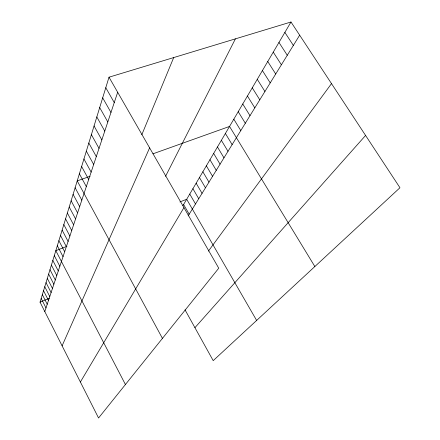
<?xml version="1.0" encoding="UTF-8"?>
<svg xmlns="http://www.w3.org/2000/svg" width="440" height="440" viewBox="0 0 440 440"><rect width="100%" height="100%" fill="white"/><g stroke="black" fill="none" stroke-linecap="round" stroke-linejoin="round"><path stroke-width="0.66" d="M109.01 77.193L218.752 268.202L98.56 418L40.04 302.154L109.01 77.193L290.994 22L399.96 187.737L213.202 360.646L185.02 309.815M44.792 311.559L117.672 92.279M141.796 134.778L173.696 57.574M62.106 345.834L149.611 147.857M165.55 176.325L235.395 38.863M182.941 205.639L290.994 22M80.383 382.014L183.942 207.62M188.155 215.875L299.662 35.184M208.401 251.125L331.502 83.617M194.926 327.685L365.58 135.449M40.04 302.154L49.286 298.287M66.941 246.312L55.82 250.685L125.428 384.522M179.889 201.938L186.687 199.265L256.636 320.43M90.074 176.297L77.215 180.895L162.443 338.388M152.982 153.808L229.543 126.44L314.853 266.536M284.873 32.406L293.354 45.403M278.966 42.444L287.27 55.264M273.262 52.14L281.391 64.785M267.746 61.512L275.715 73.986M262.416 70.571L270.226 82.88M257.263 79.332L264.919 91.482M252.269 87.813L259.781 99.803M247.44 96.025L254.81 107.866M242.754 103.983L249.992 115.671M238.216 111.7L245.322 123.239M233.816 119.18L240.79 130.576M225.396 133.485L232.133 144.606M221.37 140.327L227.992 151.316M217.459 146.977L223.971 157.834M213.653 153.439L220.061 164.17M209.957 159.72L216.26 170.33M206.36 165.836L212.564 176.319M202.862 171.781L208.967 182.149M199.458 177.568L205.469 187.82M196.136 183.205L202.059 193.341M192.907 188.7L198.737 198.726M189.756 194.051L195.503 203.968M183.607 204.507L189.184 214.203M105.782 87.725L114.257 102.564M102.68 97.84L110.974 112.448M99.693 107.575L107.811 121.952M96.822 116.941L104.77 131.098M94.056 125.967L101.844 139.909M91.388 134.662L99.022 148.396M88.82 143.049L96.3 156.58M86.339 151.146L93.676 164.483M83.941 158.966L91.141 172.112M81.62 166.524L88.693 179.476M79.382 173.828L86.323 186.604M75.119 187.737L81.818 200.162M73.09 194.359L79.673 206.619M71.121 200.783L77.588 212.878M69.212 207.004L75.576 218.939M67.359 213.037L73.623 224.823M65.566 218.895L71.726 230.527M63.822 224.582L69.883 236.066M62.128 230.104L68.096 241.445M60.484 235.466L66.363 246.664M58.889 240.68L64.675 251.746M57.332 245.751L63.03 256.68M54.307 255.624L59.84 266.294M52.833 260.43L58.284 270.974M51.398 265.111L56.771 275.523M50.001 269.665L55.297 279.956M48.642 274.098L53.862 284.273M47.317 278.416L52.465 288.475M46.024 282.629L51.106 292.567M44.77 286.732L49.781 296.56M43.544 290.73L48.483 300.449M42.345 294.635L47.223 304.243M41.179 298.441L45.991 307.951"/></g></svg>
